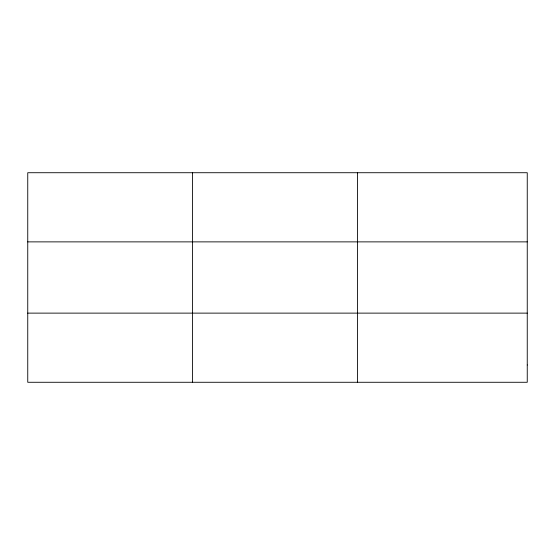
<?xml version="1.0" encoding="UTF-8"?>
<svg xmlns="http://www.w3.org/2000/svg" width="555" height="555" viewBox="0 0 555 555"><rect width="100%" height="100%" fill="white"/><g stroke="black" fill="none" stroke-linecap="round" stroke-linejoin="round"><path stroke-width="0.83" d="M192.585 172.723L192.585 382.277M357.42 172.723L357.42 382.277M27.75 241.876L527.25 241.876M27.75 313.124L527.25 313.124M527.25 364.989L527.25 382.277L27.75 382.277L27.75 172.723L527.25 172.723L527.25 364.989"/></g></svg>
